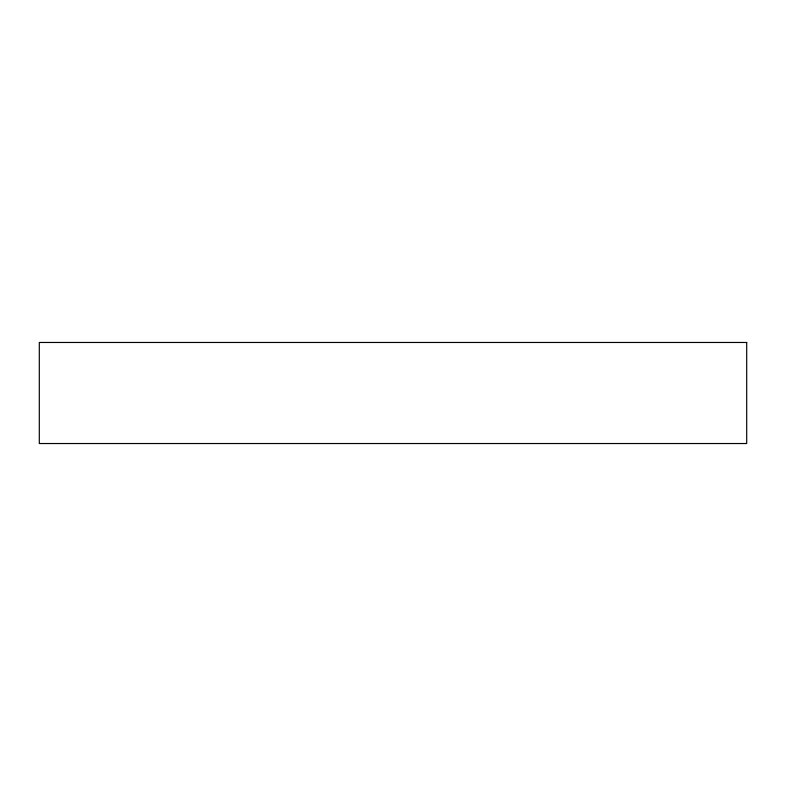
<?xml version="1.0" encoding="UTF-8"?>
<svg xmlns="http://www.w3.org/2000/svg" width="786" height="786" viewBox="0 0 786 786"><rect width="100%" height="100%" fill="white"/><g stroke="black" fill="none" stroke-linecap="round" stroke-linejoin="round"><path stroke-width="1.18" d="M746.7 342.47L39.3 342.47L39.3 443.53L746.7 443.53L746.7 342.47"/></g></svg>
